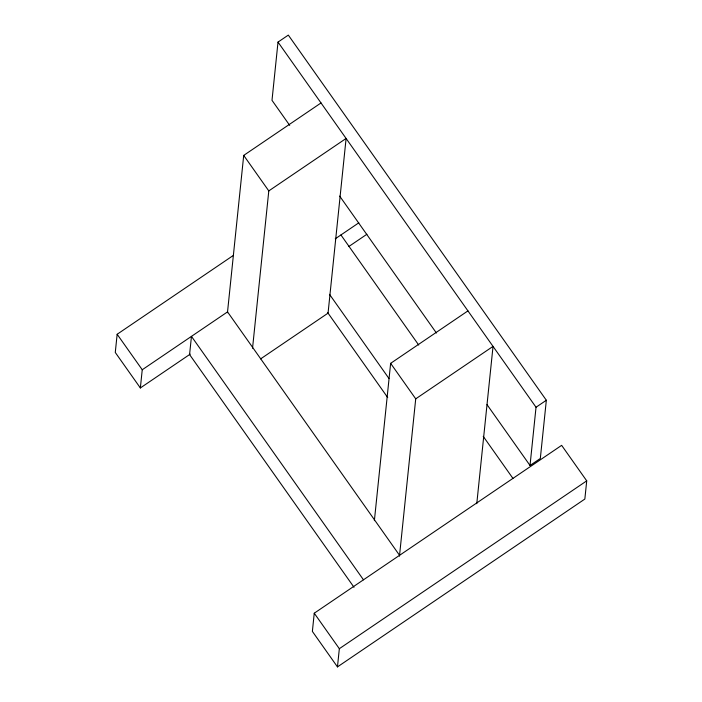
<?xml version="1.0" encoding="UTF-8"?>
<svg xmlns="http://www.w3.org/2000/svg" width="702" height="702" viewBox="0 0 702 702"><rect width="100%" height="100%" fill="white"/><g stroke="black" fill="none" stroke-linecap="round" stroke-linejoin="round"><path stroke-width="1.05" d="M233.143 255.563L117.155 334.266L115.277 352.457L140.356 387.96L190.198 354.141M140.356 387.96L142.243 369.761L117.155 334.266M227.448 312.732L243.708 155.405L321.016 102.957M487.012 404.615L530.019 465.479L540.321 458.485L546.34 400.254L288.32 35.1L278.01 42.094L271.999 100.325L289.707 125.377M252.536 348.227L268.796 190.909L243.708 155.405M314.25 613.206L312.372 631.396L337.46 666.9L584.845 499.052L586.723 480.852L561.644 445.349L314.25 613.206L339.338 648.701L337.46 666.9M374.377 520.665L390.637 363.346L467.944 310.889M399.464 556.168L415.724 398.841L390.637 363.346M476.772 503.711L493.032 346.393L415.724 398.841M530.019 465.479L536.03 407.248L278.01 42.094M268.796 190.909L346.104 138.452L328.053 313.136L260.626 358.88M142.243 369.761L227.536 311.89L399.552 555.326M335.258 238.803L358.819 222.815M348.78 246.551L366.909 234.249M536.03 407.248L546.34 400.254M339.338 648.701L586.723 480.852M339.663 196.086L436.425 333.02M340.926 234.959L418.708 345.042M483.213 436.337L512.934 478.395M329.51 294.34L388.952 378.475M327.632 312.539L387.706 397.56M363.469 579.808L191.462 336.372L189.575 354.563L354.001 587.267"/></g></svg>
